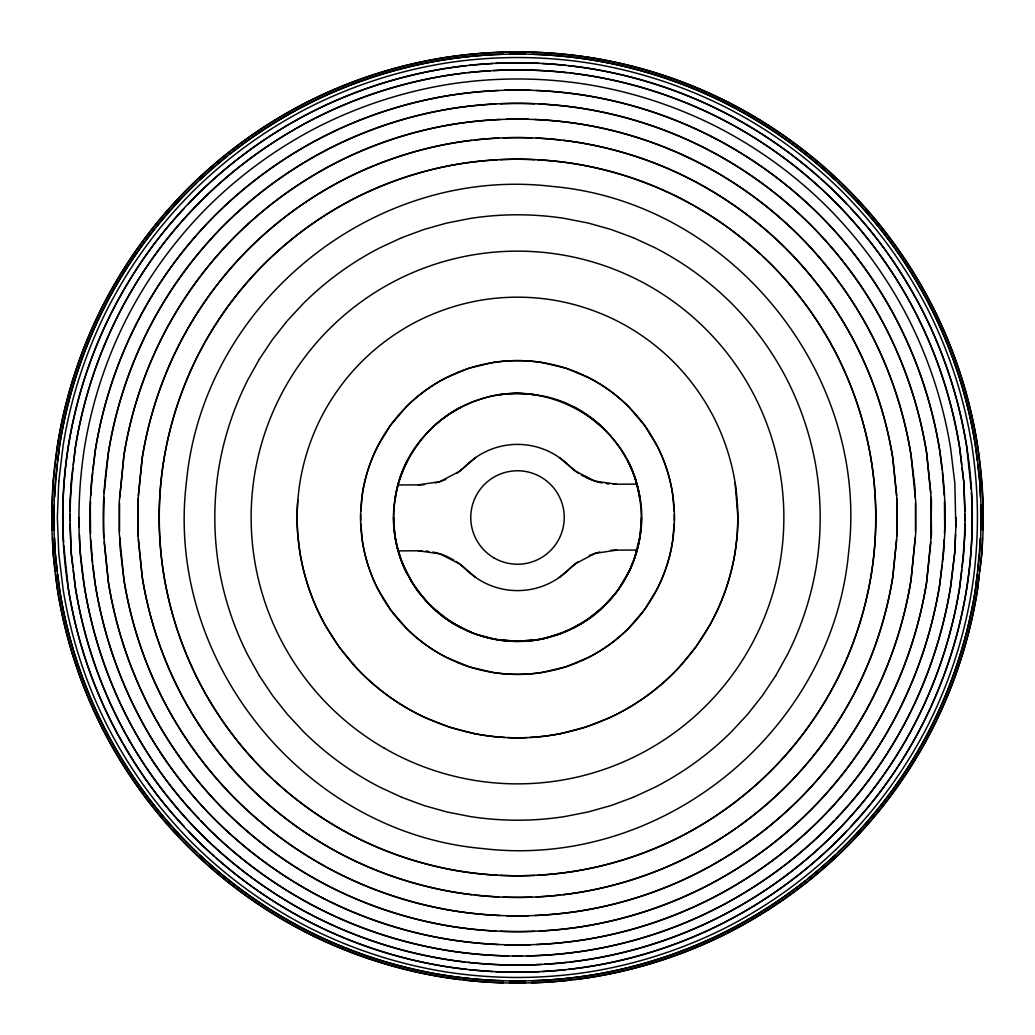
<?xml version="1.0" encoding="UTF-8"?>
<svg xmlns="http://www.w3.org/2000/svg" width="1035" height="1035" viewBox="0 0 1035 1035"><rect width="100%" height="100%" fill="white"/><g stroke="black" fill="none" stroke-linecap="round" stroke-linejoin="round"><path stroke-width="1.5" d="M641.402 522.365L641.105 507.784L638.297 489.93M956.211 517.5L954.826 551.888L950.712 586.082A445.399 445.399 0 0 1 908.29 716.634C887.512 757.594 860.188 795.19 827.664 827.612A445.399 445.399 0 0 1 716.608 908.303C675.713 929.223 631.518 943.584 586.146 950.699A445.076 445.076 0 0 1 448.854 950.686C403.482 943.597 359.3 929.223 318.418 908.316A445.399 445.399 0 0 1 207.349 827.625C174.824 795.203 147.513 757.607 126.723 716.647A445.076 445.076 0 0 1 84.301 586.069C76.849 540.723 77.431 494.316 84.288 448.931A445.399 445.399 0 0 1 126.71 318.366C147.707 277.496 174.954 239.991 207.336 207.401A445.399 445.399 0 0 1 318.392 126.697C359.404 105.971 403.482 91.649 448.841 84.301A445.399 445.399 0 0 1 586.12 84.301C631.479 91.636 675.57 105.971 716.582 126.684A445.399 445.399 0 0 1 827.651 207.375C860.033 239.965 887.28 277.471 908.277 318.34A445.399 445.399 0 0 1 950.699 448.905L954.826 483.099L955.835 526.88M54.337 504.86C52.876 533.31 55.398 561.85 59.642 589.976A470.744 470.744 0 0 0 104.496 727.993C126.451 771.269 155.315 810.987 189.69 845.259A470.744 470.744 0 0 0 196.508 851.896M54.661 496.955L55.295 481.159L59.642 445.024A470.744 470.744 0 0 1 104.483 307.033C126.555 263.796 155.237 223.974 189.69 189.741A470.744 470.744 0 0 1 196.482 183.117M69.875 514.304L71.156 552.599L75.361 587.492A454.585 454.585 0 0 0 118.663 720.761C139.88 762.562 167.748 800.922 200.945 834.003A454.585 454.585 0 0 0 314.317 916.376C356.04 937.723 401.14 952.368 447.43 959.626A454.585 454.585 0 0 0 464.883 962.007M70.005 511.122L71.156 482.401L75.361 447.508A454.585 454.585 0 0 1 118.65 314.265C139.867 272.451 167.748 234.091 200.945 200.997A454.249 454.249 0 0 1 314.317 118.637C356.027 97.277 401.14 82.632 447.43 75.374A454.585 454.585 0 0 1 464.844 73.006M90.537 501.535C88.855 529.208 91.08 556.985 95.246 584.335A434.131 434.131 0 0 0 136.607 711.627C156.867 751.539 183.493 788.165 215.176 819.772A434.131 434.131 0 0 0 323.463 898.432C363.298 918.808 406.367 932.807 450.587 939.741A434.131 434.131 0 0 0 498.327 944.502M90.782 495.157L91.235 483.979L95.246 450.665A434.131 434.131 0 0 1 136.594 323.399C156.854 283.486 183.48 246.835 215.176 215.228A434.131 434.131 0 0 1 323.438 136.581C363.285 116.192 406.367 102.193 450.587 95.259A434.131 434.131 0 0 1 498.288 90.498M104.005 497.395L103.526 533.75L108.39 582.265A420.313 420.313 0 0 0 148.471 705.572C168.084 744.243 193.881 779.743 224.595 810.353A420.624 420.624 0 0 0 329.492 886.568C368.098 906.324 409.834 919.869 452.67 926.597A420.624 420.624 0 0 0 495.83 931.06M104.199 492.763L108.39 452.735A420.624 420.624 0 0 1 148.458 329.44C168.084 290.77 193.881 255.27 224.595 224.647A420.624 420.624 0 0 1 329.466 148.445C368.085 128.689 409.821 115.131 452.67 108.403A420.624 420.624 0 0 1 495.791 103.94M119.517 503.437L119.258 533.128L123.941 579.794A404.633 404.633 0 0 0 162.495 698.431C181.371 735.626 206.185 769.768 235.721 799.227A404.633 404.633 0 0 0 336.647 872.544C373.777 891.536 413.922 904.577 455.141 911.046A404.633 404.633 0 0 0 500.306 915.509M119.762 497.201L123.941 455.206A404.633 404.633 0 0 1 162.482 336.595C181.358 299.387 206.172 265.232 235.721 235.773A404.633 404.633 0 0 1 336.621 162.469C373.764 143.464 413.909 130.423 455.141 123.954M138.185 498.689L137.733 532.404L142.196 576.909A385.861 385.861 0 0 0 178.964 690.034C196.96 725.509 220.623 758.073 248.801 786.16A385.576 385.576 0 0 0 345.03 856.061C380.492 874.109 418.696 886.684 458.026 892.791A385.861 385.861 0 0 0 472.051 894.706M138.315 495.545L142.196 458.091A385.861 385.861 0 0 1 178.951 344.991C196.948 309.504 220.623 276.94 248.801 248.84A385.861 385.861 0 0 1 345.004 178.939C380.427 160.813 418.722 148.38 458.026 142.209A385.861 385.861 0 0 1 472.025 140.294M560.517 733.647L585.616 727.139L609.757 717.643A223.094 223.094 0 0 0 679.335 667.07L695.831 647.056L709.777 625.205A223.094 223.094 0 0 0 736.351 543.388C738.861 523.335 738.11 502.997 735.16 483.034A223.78 223.78 0 0 0 713.839 417.441C703.283 396.897 689.595 378.06 673.332 361.681A223.78 223.78 0 0 0 617.52 321.148C596.923 310.733 574.774 303.54 551.978 299.852A223.78 223.78 0 0 0 483.009 299.852C460.213 303.54 438.064 310.733 417.467 321.148A223.78 223.78 0 0 0 361.668 361.694C345.392 378.073 331.705 396.91 321.161 417.454A223.78 223.78 0 0 0 299.839 483.047C296.812 503.01 296.308 523.335 298.636 543.388A223.094 223.094 0 0 0 325.236 625.192L339.17 647.056L355.652 667.083A223.094 223.094 0 0 0 425.256 717.63L449.384 727.139L474.483 733.647M360.672 514.421L360.672 520.579M360.801 511.355L362.522 492.971A159.338 159.338 0 0 1 377.697 446.253M393.598 522.365L393.895 507.784L396.703 489.943M639.294 540.477C653.577 474.289 603.858 403.986 536.893 395.06C475.168 383.946 410.287 427.261 396.974 488.572M674.199 523.645L672.478 542.029A159.338 159.338 0 0 1 657.303 588.747M674.328 520.579L674.328 514.421M896.685 539.455L892.804 576.909A385.861 385.861 0 0 1 856.048 690.009C838.052 725.496 814.377 758.06 786.199 786.16A385.861 385.861 0 0 1 689.996 856.061C654.573 874.187 616.278 886.62 576.974 892.791A385.861 385.861 0 0 1 562.975 894.706M896.815 536.311L897.267 502.596L892.804 458.091A385.861 385.861 0 0 0 856.036 344.965C838.039 309.491 814.377 276.927 786.199 248.84A385.576 385.576 0 0 0 689.97 178.939C654.508 160.891 616.304 148.315 576.974 142.209A385.861 385.861 0 0 0 562.949 140.294M915.238 537.799L911.059 579.794A404.633 404.633 0 0 1 872.518 698.405C853.642 735.613 828.828 769.768 799.279 799.227A404.633 404.633 0 0 1 698.379 872.531C661.236 891.536 621.091 904.577 579.859 911.046M915.483 531.563L915.742 501.872L911.059 455.206A404.633 404.633 0 0 0 872.505 336.569C853.629 299.374 828.815 265.232 799.279 235.773A404.633 404.633 0 0 0 698.353 162.456C661.223 143.464 621.078 130.423 579.859 123.954A404.633 404.633 0 0 0 534.694 119.491M930.801 542.236L926.61 582.265A420.624 420.624 0 0 1 886.542 705.559C866.916 744.23 841.119 779.73 810.405 810.353A420.624 420.624 0 0 1 705.534 886.555C666.915 906.311 625.179 919.869 582.33 926.597A420.624 420.624 0 0 1 539.209 931.06M930.995 537.605L931.474 501.25L926.61 452.735A420.313 420.313 0 0 0 886.529 329.428C866.916 290.757 841.119 255.257 810.405 224.647A420.624 420.624 0 0 0 705.508 148.432C666.902 128.676 625.166 115.131 582.33 108.403A420.624 420.624 0 0 0 539.17 103.94M944.218 539.843L943.765 551.021L939.754 584.335A434.131 434.131 0 0 1 898.406 711.601C878.146 751.514 851.52 788.165 819.823 819.772A434.131 434.131 0 0 1 711.562 898.419C671.715 918.808 628.633 932.807 584.413 939.741A434.131 434.131 0 0 1 536.712 944.502M944.463 533.465C946.145 505.792 943.92 478.015 939.754 450.665A434.131 434.131 0 0 0 898.393 323.373C878.133 283.461 851.507 246.835 819.823 215.228A434.131 434.131 0 0 0 711.537 136.568C671.702 116.192 628.633 102.193 584.413 95.259A434.131 434.131 0 0 0 536.673 90.498M955.512 534.694L954.826 551.888L950.712 586.069A445.076 445.076 0 0 1 908.264 716.647C888.987 753.622 865.286 788.476 836.189 818.426M964.995 523.878L963.844 552.599L959.639 587.492A454.585 454.585 0 0 1 916.35 720.735C895.133 762.549 867.252 800.909 834.055 834.003A454.249 454.249 0 0 1 720.683 916.363C678.973 937.723 633.86 952.368 587.57 959.626A454.585 454.585 0 0 1 570.156 961.994M965.125 520.696L963.844 482.401L959.639 447.508A454.585 454.585 0 0 0 916.337 314.239C895.12 272.438 867.252 234.078 834.055 200.997A454.585 454.585 0 0 0 720.683 118.624C678.96 97.277 633.86 82.632 587.57 75.374A454.585 454.585 0 0 0 570.117 72.993M980.339 538.045L979.705 553.841L975.358 589.976A470.744 470.744 0 0 1 930.517 727.967C908.445 771.204 879.763 811.026 845.31 845.259A470.744 470.744 0 0 1 838.518 851.883M980.663 530.14C982.124 501.69 979.602 473.15 975.358 445.024A470.744 470.744 0 0 0 930.504 307.007C908.549 263.731 879.685 224.013 845.31 189.741A470.744 470.744 0 0 0 838.492 183.104M982.422 538.135L981.775 554.01L977.402 590.299A472.853 472.853 0 0 1 932.367 728.912C910.308 772.395 881.315 812.294 846.785 846.721A472.853 472.853 0 0 1 728.873 932.393M982.732 530.192C984.207 501.613 981.672 472.956 977.402 444.701A472.853 472.853 0 0 0 932.354 306.062C910.295 262.592 881.303 222.693 846.785 188.279A472.853 472.853 0 0 0 728.847 102.594C685.455 80.394 638.543 65.153 590.377 57.611A472.853 472.853 0 0 0 444.61 57.611C396.444 65.153 349.545 80.407 306.14 102.594A472.853 472.853 0 0 0 188.215 188.279C153.685 222.693 124.705 262.605 102.633 306.075A472.853 472.853 0 0 0 57.598 444.714C49.887 492.841 49.9 542.172 57.598 590.299A472.853 472.853 0 0 0 102.646 728.938C124.705 772.408 153.697 812.307 188.215 846.721A472.853 472.853 0 0 0 306.153 932.406C349.545 954.606 396.457 969.847 444.623 977.389A472.853 472.853 0 0 0 460.394 979.576M395.706 540.477C383.584 481.249 421.361 417.48 479.179 399.575C545.147 376.585 623.264 420.262 638.026 488.572M638.297 545.057L639.94 536.88L641.493 517.5M57.378 463.874L54.195 499.31L54.337 530.153M57.753 460.743L59.642 445.037A470.395 470.395 0 0 1 104.496 307.02C126.451 263.718 155.612 224.285 189.677 189.754A470.395 470.395 0 0 1 307.084 104.457C350.296 82.334 397 67.184 444.947 59.655A470.744 470.744 0 0 1 503.23 54.247M68.323 446.408C60.923 493.449 60.729 541.577 68.323 588.604A461.817 461.817 0 0 0 112.323 723.995C133.864 766.456 162.184 805.424 195.9 839.036A461.481 461.481 0 0 0 311.082 922.702C353.465 944.412 399.29 959.277 446.318 966.664A461.817 461.817 0 0 0 466.358 969.329M72.877 468.13L70.095 499.931L69.875 520.696M73.252 464.961L75.361 447.521A454.249 454.249 0 0 1 118.676 314.239C140.087 272.528 167.89 234.272 200.932 200.997A454.585 454.585 0 0 1 314.291 118.637C356.143 97.484 401.14 82.865 447.43 75.374A454.262 454.262 0 0 1 587.557 75.387C633.847 82.852 678.831 97.484 720.683 118.624A454.249 454.249 0 0 1 834.055 200.997C867.11 234.259 894.9 272.528 916.337 314.226A454.249 454.249 0 0 1 959.626 447.508L961.735 464.935M92.581 472.879L90.226 500.733L90.537 533.465M92.956 469.709L95.246 450.665A433.82 433.82 0 0 1 136.62 323.386C157.061 283.551 183.622 247.016 215.176 215.241A433.82 433.82 0 0 1 323.45 136.581C363.414 116.373 406.38 102.426 450.574 95.259A433.82 433.82 0 0 1 584.413 95.272C628.62 102.413 671.573 116.386 711.55 136.568M634.183 559.249L639.94 536.88L641.105 527.216M942.044 565.291L939.754 584.335A433.82 433.82 0 0 1 898.38 711.614C877.939 751.449 851.378 787.984 819.823 819.759A433.82 433.82 0 0 1 711.55 898.419C671.586 918.627 628.62 932.574 584.426 939.741A433.82 433.82 0 0 1 450.587 939.728C406.38 932.587 363.427 918.614 323.45 898.432M942.419 562.121L944.774 534.267L944.463 501.535M961.748 570.039L959.639 587.479A454.249 454.249 0 0 1 916.324 720.761C894.913 762.472 867.11 800.728 834.068 834.003A454.585 454.585 0 0 1 720.709 916.363C678.856 937.516 633.86 952.135 587.57 959.626A454.262 454.262 0 0 1 447.443 959.613C401.153 952.148 356.169 937.516 314.317 916.376A454.249 454.249 0 0 1 200.945 834.003C167.89 800.741 140.1 762.472 118.663 720.774A454.249 454.249 0 0 1 75.374 587.492L73.265 570.065M962.123 566.87L964.905 535.069L965.125 514.304M966.677 588.592C974.077 541.551 974.271 493.423 966.677 446.396A461.817 461.817 0 0 0 922.677 311.005C901.136 268.544 872.815 229.576 839.1 195.964A461.481 461.481 0 0 0 723.918 112.297C681.535 90.588 635.71 75.723 588.682 68.336A461.817 461.817 0 0 0 568.642 65.671M977.247 574.257L975.358 589.963A470.395 470.395 0 0 1 930.504 727.98C908.549 771.282 879.388 810.715 845.323 845.246A470.395 470.395 0 0 1 727.915 930.543C684.704 952.666 638 967.816 590.053 975.345A470.744 470.744 0 0 1 531.77 980.753M977.622 571.126L980.805 535.69L980.663 504.847M979.304 574.516L977.402 590.299A472.503 472.503 0 0 1 932.354 728.925C910.088 772.317 881.147 812.113 846.785 846.721A472.503 472.503 0 0 1 728.847 932.393C685.455 954.619 638.543 969.834 590.377 977.389A472.853 472.853 0 0 1 574.645 979.576M979.692 571.359C985.618 529.338 983.392 486.579 977.402 444.701A472.503 472.503 0 0 0 932.354 306.075C910.076 262.683 881.134 222.874 846.759 188.254A472.503 472.503 0 0 0 728.847 102.607C685.325 80.588 638.517 65.399 590.351 57.598A472.503 472.503 0 0 0 444.623 57.611C396.457 65.386 349.662 80.614 306.127 102.607A472.503 472.503 0 0 0 188.228 188.279C153.84 222.874 124.924 262.709 102.62 306.088A472.503 472.503 0 0 0 57.598 444.701L53.225 480.99L51.75 517.5L52.267 530.205M466.319 65.671A461.817 461.817 0 0 0 446.318 68.349C399.2 75.542 353.608 90.964 311.056 112.297A461.817 461.817 0 0 0 195.9 195.964C162.094 229.537 133.968 268.608 112.31 311.03A461.817 461.817 0 0 0 68.323 446.408C63.342 478.079 61.647 510.307 63.627 542.314M568.681 969.329A461.817 461.817 0 0 0 588.682 966.651C635.8 959.458 681.392 944.036 723.944 922.702A461.817 461.817 0 0 0 839.1 839.036C872.906 805.463 901.032 766.392 922.69 723.97A461.817 461.817 0 0 0 966.677 588.592C971.658 556.921 973.353 524.693 971.373 492.686M638.284 545.238L639.074 541.667M633.782 560.401L630.069 569.392M608.541 601.645C622.941 586.185 632.825 566.831 638.026 546.428C633.718 563.739 625.981 580.247 614.881 594.258M602.525 607.674L617.817 590.377L629.539 570.492M259.319 359.261L247.74 380.039A307.46 307.46 0 0 0 218.463 470.175C213.598 501.509 213.611 533.504 218.463 564.851A307.46 307.46 0 0 0 247.753 654.974L259.319 675.739M377.697 446.253L390.518 425.243L406.535 406.561A159.338 159.338 0 0 1 446.266 377.684L468.997 368.227L492.932 362.522A159.351 159.351 0 0 1 542.055 362.522L566.003 368.227L588.721 377.684A159.338 159.338 0 0 1 628.452 406.548L644.482 425.243L657.303 446.253A159.338 159.338 0 0 1 672.478 492.958L674.199 511.342M657.303 588.747L644.482 609.757L628.465 628.439A159.338 159.338 0 0 1 588.734 657.316L566.003 666.773L542.068 672.478A159.338 159.338 0 0 1 492.945 672.478L468.997 666.773L446.279 657.316A159.338 159.338 0 0 1 406.548 628.452L390.518 609.757L377.697 588.747A159.338 159.338 0 0 1 362.522 542.042L360.801 523.658M775.681 675.726L787.247 654.974A307.46 307.46 0 0 0 816.537 564.825C821.402 533.491 821.389 501.509 816.537 470.175A307.46 307.46 0 0 0 787.247 380.026C772.757 351.809 753.946 325.921 731.59 303.423A307.46 307.46 0 0 0 654.922 247.727L633.355 237.727M259.319 359.274L272.503 339.493L287.238 320.85L303.41 303.423A307.46 307.46 0 0 1 380.078 247.727L401.645 237.727M775.681 675.739L762.497 695.507L747.775 714.15L731.603 731.564A307.46 307.46 0 0 1 654.922 787.273L633.368 797.26M614.104 595.203L605.164 605.152L595.177 614.053M184.282 208.475C155.431 238.852 131.445 273.77 112.323 311.005A461.481 461.481 0 0 0 68.336 446.396M188.512 203.934L195.9 195.964A461.481 461.481 0 0 1 311.082 112.297C353.414 90.42 399.355 76.111 446.318 68.336A461.481 461.481 0 0 1 588.682 68.349C635.697 75.943 681.405 90.808 723.918 112.285A461.817 461.817 0 0 1 818.672 176.83M834.055 820.729L827.664 827.599A445.076 445.076 0 0 1 716.582 908.303C675.583 929.042 631.505 943.351 586.159 950.699A445.399 445.399 0 0 1 526.918 955.913M846.488 831.066L839.1 839.036A461.481 461.481 0 0 1 723.918 922.702C681.586 944.58 635.645 958.889 588.682 966.664A461.481 461.481 0 0 1 446.318 966.651C399.303 959.057 353.595 944.192 311.082 922.715A461.817 461.817 0 0 1 216.328 858.17M850.718 826.525C879.569 796.148 903.555 761.23 922.677 723.995A461.481 461.481 0 0 0 966.664 588.604M570.492 629.552L590.351 617.766L607.7 602.525M456.81 473.267A65.917 65.917 0 0 0 464.301 467.251L465.957 465.659M465.892 465.724L466.397 465.233A73.097 73.097 0 0 1 568.254 464.883L570.35 466.888A65.917 65.917 0 0 0 579.044 473.616M601.645 608.515L582.265 623.186L560.414 633.834M475.751 457.496L459.333 471.43L439.875 481.637L418.218 484.885M559.249 577.504L575.667 563.57L595.125 553.363L616.782 550.115M594.232 614.829C574.257 629.992 550.012 640.031 524.81 641.208M345.004 178.939C380.531 160.981 418.722 148.574 458.026 142.209A385.576 385.576 0 0 1 576.974 142.222C616.2 148.678 654.547 160.813 689.97 178.926M689.996 856.061C654.469 874.019 616.278 886.426 576.974 892.791A385.576 385.576 0 0 1 458.026 892.778C418.8 886.322 380.453 874.187 345.03 856.074M728.873 932.393C685.338 954.386 638.543 969.601 590.39 977.389A472.503 472.503 0 0 1 444.623 977.389C396.47 969.614 349.688 954.399 306.153 932.406A472.503 472.503 0 0 1 188.228 846.721C153.84 812.126 124.937 772.317 102.633 728.938A472.503 472.503 0 0 1 57.598 590.299L55.696 574.541M569.405 630.095L546.454 638.052M401.632 237.739L423.923 229.485L446.797 223.055L470.123 218.463A307.46 307.46 0 0 1 564.89 218.476L588.216 223.055L611.077 229.485L633.368 237.739M633.355 797.273L611.077 805.515L588.216 811.945L564.89 816.537A307.46 307.46 0 0 1 470.11 816.524L446.797 811.945L423.923 805.515L401.645 797.273M559.262 634.222L536.906 639.94L513.852 641.364M541.693 639.087L545.264 638.31M500.267 119.491A404.633 404.633 0 0 0 455.128 123.967C413.922 130.63 373.868 143.645 336.621 162.469A404.336 404.336 0 0 0 235.734 235.786C206.301 265.387 181.565 299.464 162.482 336.595A404.336 404.336 0 0 0 123.954 455.206L119.258 501.872L119.517 531.563M534.733 915.509A404.633 404.633 0 0 0 579.872 911.033C621.078 904.37 661.132 891.355 698.379 872.531A404.336 404.336 0 0 0 799.266 799.214C828.699 769.613 853.435 735.536 872.518 698.405A404.336 404.336 0 0 0 911.046 579.794L915.742 533.128L915.483 503.437M494.51 639.307L517.5 641.441L540.503 639.307M521.161 641.364L498.107 639.94L475.738 634.235M397.828 484.949L420.288 484.872A65.917 65.917 0 0 0 424.363 484.69M636.952 484.134L614.479 484.212A65.917 65.917 0 0 1 613.134 484.186M397.88 550.866L420.521 550.788A65.917 65.917 0 0 1 421.866 550.814M637.172 550.051L614.712 550.128A65.917 65.917 0 0 0 610.637 550.309M510.203 641.208C494.872 640.122 479.632 636.434 465.608 630.095M616.562 484.212L595.034 481.146L575.434 471.106L559.495 457.664M418.438 550.788L439.966 553.854L459.566 563.894L475.505 577.336M579.846 123.954C621.052 130.617 661.106 143.632 698.353 162.456A404.336 404.336 0 0 1 799.266 235.786C828.686 265.387 853.435 299.451 872.505 336.569A404.336 404.336 0 0 1 911.046 455.206L914.798 486.243L915.238 497.188M455.154 911.046C413.948 904.383 373.894 891.368 336.647 872.544A404.336 404.336 0 0 1 235.734 799.214C206.314 769.613 181.565 735.549 162.495 698.431A404.336 404.336 0 0 1 123.954 579.794L120.202 548.757L119.762 537.812M489.736 638.31L493.307 639.087M488.546 638.052C471.326 633.549 454.74 625.994 440.768 614.829M474.586 633.834L452.748 623.186L433.354 608.515M401.632 797.26L380.078 787.273A307.46 307.46 0 0 1 303.397 731.564L287.238 714.15L272.503 695.507L259.319 675.726M427.3 602.525L444.649 617.779L464.508 629.565M439.823 614.065L429.836 605.152L420.896 595.203M590.351 417.234L605.164 429.848A125.882 125.882 0 0 0 573.765 407.04M405.461 570.505L417.183 590.377L432.475 607.674M839.074 195.938L846.475 203.908M850.692 208.462C879.737 238.736 903.244 273.913 922.677 311.005A461.481 461.481 0 0 1 966.664 446.396L971.257 489.581M198.836 818.452C169.714 788.489 146.026 753.635 126.723 716.66A445.399 445.399 0 0 1 84.301 586.095L80.174 551.901L79.488 534.707M200.958 820.742L207.349 827.625A445.076 445.076 0 0 0 318.418 908.303C359.417 929.042 403.521 943.351 448.867 950.699A445.399 445.399 0 0 0 508.12 955.913M184.308 826.538C155.263 796.264 131.756 761.087 112.323 723.995A461.481 461.481 0 0 1 68.336 588.604L63.743 545.419M188.525 831.092L195.925 839.062M426.459 601.645L411.788 582.291L401.218 560.401M420.119 594.258C409.446 580.014 401.269 563.752 396.974 546.428L400.83 559.249M404.931 569.405C398.928 556.105 395.409 541.706 393.895 527.216M635.374 479.192L639.94 498.107A125.882 125.882 0 0 0 627.947 461.209M395.926 541.68L396.715 545.251M393.507 517.5L395.06 536.893L396.703 545.07M871.418 461.481C877.344 498.521 877.344 536.479 871.418 573.519C877.163 536.428 877.163 498.56 871.418 461.455A363.88 363.88 0 0 0 836.759 354.785C819.785 321.329 797.467 290.628 770.894 264.145A363.88 363.88 0 0 0 763.015 256.525M163.582 573.519C157.656 536.479 157.656 498.521 163.582 461.481C157.838 498.572 157.838 536.44 163.582 573.545A363.88 363.88 0 0 0 198.241 680.215C215.215 713.671 237.532 744.372 264.106 770.855A363.88 363.88 0 0 0 271.985 778.475M977.247 460.717L975.345 444.998A470.395 470.395 0 0 0 930.504 307.02C908.329 263.809 879.517 224.181 845.297 189.728A470.395 470.395 0 0 0 727.915 104.457C684.704 82.334 638 67.184 590.053 59.655A470.744 470.744 0 0 0 531.731 54.247M977.622 463.848L979.705 481.133L980.339 496.942M962.123 468.105L963.844 482.388L964.995 511.122M942.044 469.683L939.741 450.639A433.82 433.82 0 0 0 898.38 323.386C877.926 283.538 851.365 246.99 819.798 215.215A433.82 433.82 0 0 0 711.55 136.581M942.419 472.853L944.205 495.144M92.581 562.147L90.795 539.856M92.956 565.317L95.259 584.361A433.82 433.82 0 0 0 136.62 711.614C157.074 751.462 183.635 788.01 215.202 819.785A433.82 433.82 0 0 0 323.45 898.419M72.877 566.895L71.156 552.612L70.005 523.878M57.378 571.152L55.295 553.867L54.661 538.058M57.753 574.283L59.655 590.002A470.395 470.395 0 0 0 104.496 727.98C126.671 771.191 155.483 810.819 189.703 845.272A470.395 470.395 0 0 0 307.084 930.543C350.296 952.666 397 967.816 444.947 975.345A470.744 470.744 0 0 0 503.269 980.753M55.321 571.385L53.225 554.023L52.578 538.148M735.16 483.034L737.916 517.5L737.231 534.772L735.16 551.953A223.78 223.78 0 0 1 713.839 617.546C703.295 638.09 689.608 656.927 673.345 673.306A223.78 223.78 0 0 1 617.533 713.852C596.936 724.267 574.787 731.46 551.991 735.148A223.78 223.78 0 0 1 530.101 737.463M930.801 492.751L926.597 452.722A420.624 420.624 0 0 0 886.529 329.428C866.709 290.822 840.963 255.412 810.392 224.634A420.313 420.313 0 0 0 705.508 148.445C666.786 128.857 625.14 115.338 582.304 108.403A420.313 420.313 0 0 0 452.67 108.416C409.834 115.338 368.201 128.87 329.466 148.445A420.313 420.313 0 0 0 224.595 224.647C194.011 255.425 168.291 290.848 148.458 329.44A420.313 420.313 0 0 0 108.403 452.735C104.367 480.822 101.909 509.246 104.005 537.618M930.995 497.382L931.474 533.75L926.61 582.252A420.313 420.313 0 0 1 886.529 705.572C866.722 744.165 840.976 779.562 810.418 810.353A420.313 420.313 0 0 1 705.508 886.555C666.786 906.142 625.166 919.649 582.343 926.597A420.313 420.313 0 0 1 452.67 926.584C409.847 919.662 368.214 906.13 329.492 886.568A420.313 420.313 0 0 1 224.595 810.353C194.011 779.575 168.304 744.165 148.471 705.585A420.624 420.624 0 0 1 108.403 582.278L104.199 542.249M896.685 495.532L892.791 458.078A385.576 385.576 0 0 0 856.036 344.978C837.858 309.556 814.247 277.07 786.186 248.827A385.861 385.861 0 0 0 689.97 178.926M896.802 498.676L897.267 532.404L892.804 576.896A385.576 385.576 0 0 1 856.036 690.022C837.858 725.432 814.247 757.918 786.212 786.147A385.576 385.576 0 0 1 689.97 856.061M138.198 536.324L137.733 502.596L142.196 458.104A385.576 385.576 0 0 1 178.964 344.978C197.142 309.568 220.753 277.082 248.788 248.853A385.576 385.576 0 0 1 345.03 178.939M138.315 539.468L142.209 576.922A385.576 385.576 0 0 0 178.964 690.022C197.142 725.444 220.753 757.931 248.814 786.173A385.861 385.861 0 0 0 345.03 856.074M78.789 517.5L79.165 526.88M578.19 561.733A65.917 65.917 0 0 0 570.699 567.749L568.603 569.767A73.097 73.097 0 0 1 466.746 570.117L464.65 568.111A65.917 65.917 0 0 0 455.956 561.384M589.148 555.64A65.917 65.917 0 0 1 599.731 552.043M425.954 551.047A65.917 65.917 0 0 1 428.697 551.345M432.785 552.017A65.917 65.917 0 0 1 449.914 557.917M451.156 558.551A65.917 65.917 0 0 1 453.589 559.922M445.852 479.36A65.917 65.917 0 0 1 435.269 482.957M609.046 483.953A65.917 65.917 0 0 1 606.303 483.655M602.215 482.983A65.917 65.917 0 0 1 585.086 477.083M583.843 476.449A65.917 65.917 0 0 1 581.411 475.078M455.141 123.967A404.336 404.336 0 0 1 579.859 123.967M579.859 911.033A404.336 404.336 0 0 1 455.141 911.033M506.529 119.271A404.633 404.633 0 0 1 528.432 119.271M528.471 915.729A404.633 404.633 0 0 1 506.568 915.729M475.143 139.932A385.861 385.861 0 0 1 498.637 138.069M503.346 137.862A385.861 385.861 0 0 1 531.628 137.862M536.337 138.069A385.861 385.861 0 0 1 559.819 139.932M559.857 895.068A385.861 385.861 0 0 1 536.363 896.931M531.654 897.138A385.861 385.861 0 0 1 503.372 897.138M498.663 896.931A385.861 385.861 0 0 1 475.181 895.068M835.038 179.831A470.744 470.744 0 0 0 727.903 104.444C684.562 82.541 637.974 67.417 590.028 59.655A470.395 470.395 0 0 0 444.947 59.668C397 67.404 350.412 82.567 307.059 104.457A470.744 470.744 0 0 0 229.925 154.034M509.569 54.105A470.744 470.744 0 0 1 525.392 54.105M199.936 179.857A470.744 470.744 0 0 1 227.441 156.013M199.962 855.169A470.744 470.744 0 0 0 307.097 930.556C350.438 952.459 397.026 967.583 444.972 975.345A470.395 470.395 0 0 0 590.053 975.332C638 967.596 684.588 952.433 727.941 930.543A470.744 470.744 0 0 0 805.075 880.966M525.431 980.895A470.744 470.744 0 0 1 509.608 980.895M835.064 855.143A470.744 470.744 0 0 1 807.559 878.987M500.435 103.733A420.624 420.624 0 0 1 534.526 103.733M534.565 931.267A420.624 420.624 0 0 1 500.474 931.267M871.418 461.481A363.608 363.608 0 0 0 836.759 354.798C819.604 321.406 797.338 290.77 770.881 264.132A363.621 363.621 0 0 0 680.15 198.215C646.759 181.112 610.65 169.404 573.584 163.582A363.88 363.88 0 0 0 537.812 159.804M163.582 573.519A363.608 363.608 0 0 0 198.241 680.202C215.396 713.594 237.662 744.23 264.119 770.868A363.621 363.621 0 0 0 354.85 836.785C388.241 853.888 424.35 865.596 461.416 871.418A363.88 363.88 0 0 0 497.188 875.196M760.712 254.403A363.88 363.88 0 0 0 680.15 198.215C646.642 181.28 610.624 169.585 573.571 163.582A363.621 363.621 0 0 0 461.416 163.595C424.35 169.391 388.254 181.138 354.85 198.215A363.88 363.88 0 0 0 264.093 264.145C237.52 290.628 215.215 321.342 198.241 354.798A363.88 363.88 0 0 0 163.582 461.481A363.608 363.608 0 0 1 198.241 354.798C215.383 321.406 237.649 290.783 264.093 264.145A363.621 363.621 0 0 1 354.85 198.215C388.345 181.28 424.363 169.585 461.403 163.582A363.88 363.88 0 0 1 497.162 159.804M500.28 159.649A363.88 363.88 0 0 1 534.681 159.649M274.288 780.597A363.88 363.88 0 0 0 354.85 836.785C388.358 853.72 424.376 865.415 461.429 871.418A363.621 363.621 0 0 0 573.584 871.405C610.65 865.609 646.746 853.862 680.15 836.785A363.88 363.88 0 0 0 770.907 770.855C797.48 744.372 819.785 713.658 836.759 680.202A363.88 363.88 0 0 0 871.418 573.519A363.608 363.608 0 0 1 836.759 680.202C819.616 713.594 797.351 744.217 770.907 770.855A363.621 363.621 0 0 1 680.15 836.785C646.655 853.72 610.637 865.415 573.597 871.418A363.88 363.88 0 0 1 537.838 875.196M534.72 875.351A363.88 363.88 0 0 1 500.319 875.351M821.001 178.9A461.817 461.817 0 0 1 839.074 195.951M469.411 65.334A461.817 461.817 0 0 1 492.634 63.497M495.739 63.342A461.817 461.817 0 0 1 539.222 63.329M542.327 63.497A461.817 461.817 0 0 1 565.55 65.334M213.999 856.1A461.817 461.817 0 0 1 195.925 839.049M565.589 969.666A461.817 461.817 0 0 1 542.366 971.503M539.261 971.658A461.817 461.817 0 0 1 495.778 971.671M492.673 971.503A461.817 461.817 0 0 1 469.45 969.666M468.027 72.644A454.585 454.585 0 0 1 490.318 70.755M493.514 70.574A454.585 454.585 0 0 1 566.947 72.644M566.973 962.356A454.585 454.585 0 0 1 544.682 964.245M541.486 964.426A454.585 454.585 0 0 1 468.053 962.356M522.209 955.991A445.399 445.399 0 0 1 512.817 955.991M504.692 90.265A434.131 434.131 0 0 1 530.269 90.265M530.308 944.735A434.131 434.131 0 0 1 504.731 944.735M571.475 979.951A472.853 472.853 0 0 1 531.835 982.823M525.47 982.978A472.853 472.853 0 0 1 509.569 982.978M503.204 982.823A472.853 472.853 0 0 1 463.551 979.951M457.457 372.509A152.973 152.973 0 0 1 480.848 364.902M577.543 372.522A158.407 158.407 0 0 1 636.823 415.604A152.973 152.973 0 0 1 651.313 435.489A158.407 158.407 0 0 1 673.927 505.196A152.973 152.973 0 0 1 673.953 529.804A158.407 158.407 0 0 1 651.287 599.498A152.973 152.973 0 0 1 636.848 619.422A158.407 158.407 0 0 1 577.543 662.478M554.152 364.902A152.973 152.973 0 0 1 577.543 372.509M480.861 364.928A158.407 158.407 0 0 1 554.139 364.928M457.457 372.522A158.407 158.407 0 0 0 398.177 415.604A152.973 152.973 0 0 0 383.687 435.489A158.407 158.407 0 0 0 361.073 505.196A152.973 152.973 0 0 0 361.047 529.804A158.407 158.407 0 0 0 383.713 599.498A152.973 152.973 0 0 0 398.152 619.422A158.407 158.407 0 0 0 457.457 662.478M395.06 498.12A125.882 125.882 0 0 1 407.053 461.209M429.836 429.848A125.882 125.882 0 0 1 461.235 407.04M498.094 395.06A125.882 125.882 0 0 1 536.906 395.06M639.94 536.88A125.882 125.882 0 0 1 627.947 573.791M605.164 605.152A125.882 125.882 0 0 1 573.765 627.96M536.906 639.94A125.882 125.882 0 0 1 498.094 639.94M461.235 627.96A125.882 125.882 0 0 1 429.836 605.152M407.053 573.791A125.882 125.882 0 0 1 395.06 536.88M480.848 670.098A152.96 152.96 0 0 1 457.457 662.491M554.139 670.072A158.407 158.407 0 0 1 480.861 670.072M577.543 662.491A152.96 152.96 0 0 1 554.152 670.098M297.769 500.228A214.827 214.827 0 0 0 297.769 534.784L299.839 551.966A223.78 223.78 0 0 0 321.161 617.559C331.717 638.103 345.405 656.94 361.668 673.319A223.78 223.78 0 0 0 417.48 713.852C438.077 724.267 460.226 731.46 483.022 735.148A223.78 223.78 0 0 0 504.925 737.476M560.504 733.634A223.094 223.094 0 0 1 474.496 733.634M526.957 737.619A223.78 223.78 0 0 1 508.069 737.619M58.788 481.43L57.339 517.5L58.788 553.583L63.109 589.445A467.186 467.186 0 0 0 107.614 726.402C129.634 769.264 158.226 808.594 192.187 842.788A467.186 467.186 0 0 0 308.689 927.425C351.706 949.16 397.945 964.18 445.516 971.878A467.186 467.186 0 0 0 589.51 971.878C637.094 964.18 683.333 949.147 726.337 927.412A467.186 467.186 0 0 0 842.839 842.762C876.8 808.581 905.379 769.238 927.399 726.376A467.186 467.186 0 0 0 971.891 589.42C979.265 541.797 979.265 493.177 971.891 445.555A467.186 467.186 0 0 0 927.386 308.598C905.366 265.736 876.774 226.406 842.813 192.212A467.186 467.186 0 0 0 726.311 107.575C683.294 85.84 637.055 70.82 589.484 63.122A467.186 467.186 0 0 0 445.49 63.122C397.906 70.82 351.667 85.853 308.663 107.588A467.186 467.186 0 0 0 192.161 192.238C158.2 226.419 129.621 265.762 107.601 308.624A467.186 467.186 0 0 0 63.109 445.58L58.788 481.43M186.378 482.724C164.759 660.653 304.07 832.903 482.698 848.558C661.417 869.943 832.205 731.434 848.622 552.276C870.241 374.347 730.93 202.097 552.302 186.442C373.583 165.057 202.795 303.565 186.378 482.724M384.321 748.176A266.357 266.357 0 0 0 783.857 517.5A266.357 266.357 0 0 0 384.321 286.824A266.357 266.357 0 0 0 384.321 748.176M494.135 557.968A46.73 46.73 0 0 0 564.23 517.5A46.73 46.73 0 0 0 494.135 477.031A46.73 46.73 0 0 0 494.135 557.968"/></g></svg>
